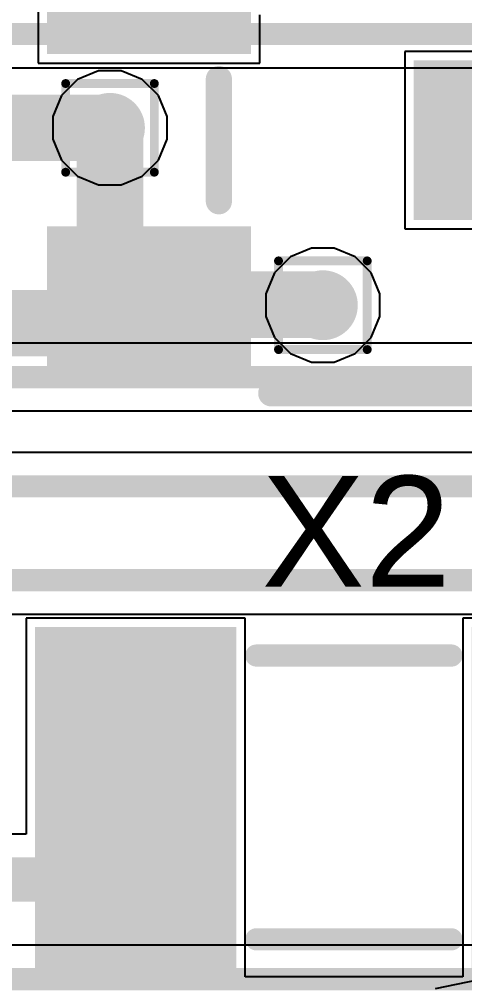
# Model space of a CAD drawing. Header units: inches. Extents: x -12 to 5355, y -7 to 5366.
# Drawn here: x 24.35 to 26.9, y 6.58 to 12.1 of the extents above; entities that cross this region are included whole.
import ezdxf

# ---------------------------------------------------------------- set-up
doc = ezdxf.new("R2010")
doc.units = ezdxf.units.IN
for name, color, linetype in [('BOTTOM LAYER', 5, 'Continuous'), ('Drill Drawing', 1, 'Continuous'), ('GROUND1', 16, 'Continuous'), ('GROUND2', 156, 'Continuous'), ('POWER', 76, 'Continuous'), ('SIGNAL', 90, 'Continuous'), ('TOP LAYER', 1, 'Continuous'), ('Top Overlay', 2, 'Continuous'), ('Top Paste', 8, 'Continuous'), ('Top Solder', 216, 'Continuous'), ('Via Holes', 16, 'Continuous')]:
    doc.layers.add(name, color=color, linetype=linetype)
doc.styles.add('Arial', font='', dxfattribs={"height": 0.2})
doc.styles.get('Arial').set_extended_font_data('Arial')

# ---------------------------------------------------------------- blocks, each defined once
blk = doc.blocks.new('SMD3215_2P_13')
at = {"layer": 'TOP LAYER'}
for points in [[(-1.75, 0.9), (-0.75, 0.9), (-0.75, -0.9), (-1.75, -0.9)], [(0.75, 0.9), (1.75, 0.9), (1.75, -0.9), (0.75, -0.9)]]:
    blk.add_hatch(color=1, dxfattribs=at).paths.add_polyline_path(points)
at = {"layer": 'Top Paste'}
for points in [[(-1.75, 0.9), (-0.75, 0.9), (-0.75, -0.9), (-1.75, -0.9)], [(0.75, 0.9), (1.75, 0.9), (1.75, -0.9), (0.75, -0.9)]]:
    blk.add_hatch(color=8, dxfattribs=at).paths.add_polyline_path(points)
at = {"layer": 'Top Solder'}
for points in [[(-1.8262, 0.9762), (-0.6738, 0.9762), (-0.6738, -0.9762), (-1.8262, -0.9762)], [(0.6738, 0.9762), (1.8262, 0.9762), (1.8262, -0.9762), (0.6738, -0.9762)]]:
    blk.add_hatch(color=216, dxfattribs=at).paths.add_polyline_path(points)
at = {"layer": 'Top Overlay'}
for points in [[(0.5588, 0.8128, 0.127, 0.127, 0), (-0.5588, 0.8128, 0.127, 0.127, 0)], [(0.5588, -0.8128, 0.127, 0.127, 0), (-0.5588, -0.8128, 0.127, 0.127, 0)]]:
    blk.add_lwpolyline(points, format="xyseb", dxfattribs=at)
for points in [[(-0.5905, 0.8128, 0.0635, 0.0635, 1), (-0.5271, 0.8128, 0.0635, 0.0635, 1)], [(0.5271, 0.8128, 0.0635, 0.0635, 1), (0.5905, 0.8128, 0.0635, 0.0635, 1)], [(-0.5905, -0.8128, 0.0635, 0.0635, 1), (-0.5271, -0.8128, 0.0635, 0.0635, 1)], [(0.5271, -0.8128, 0.0635, 0.0635, 1), (0.5905, -0.8128, 0.0635, 0.0635, 1)]]:
    blk.add_lwpolyline(points, format="xyseb", close=True, dxfattribs=at)
blk = doc.blocks.new('SOT_23__69')
at = {"layer": 'TOP LAYER'}
for points in [[(0.569, 2.608), (1.331, 2.608), (1.331, 1.592), (0.569, 1.592)], [(-0.381, 0.508), (0.381, 0.508), (0.381, -0.508), (-0.381, -0.508)], [(1.519, 0.508), (2.281, 0.508), (2.281, -0.508), (1.519, -0.508)]]:
    blk.add_hatch(color=1, dxfattribs=at).paths.add_polyline_path(points)
at = {"layer": 'Top Paste'}
for points in [[(0.569, 2.608), (1.331, 2.608), (1.331, 1.592), (0.569, 1.592)], [(-0.381, 0.508), (0.381, 0.508), (0.381, -0.508), (-0.381, -0.508)], [(1.519, 0.508), (2.281, 0.508), (2.281, -0.508), (1.519, -0.508)]]:
    blk.add_hatch(color=8, dxfattribs=at).paths.add_polyline_path(points)
at = {"layer": 'Top Solder'}
for points in [[(0.4928, 2.6842), (1.4072, 2.6842), (1.4072, 1.5158), (0.4928, 1.5158)], [(-0.4572, 0.5842), (0.4572, 0.5842), (0.4572, -0.5842), (-0.4572, -0.5842)], [(1.4428, 0.5842), (2.3572, 0.5842), (2.3572, -0.5842), (1.4428, -0.5842)]]:
    blk.add_hatch(color=216, dxfattribs=at).paths.add_polyline_path(points)
at = {"layer": 'Top Overlay'}
for points in [[(-0.5, 0.7, 0.15, 0.15, 0), (-0.5, 2, 0.15, 0.15, 0)], [(0.4, 2, 0.15, 0.15, 0), (-0.5, 2, 0.15, 0.15, 0)], [(2.4, 2, 0.15, 0.15, 0), (1.5, 2, 0.15, 0.15, 0)], [(2.4, 0.7, 0.15, 0.15, 0), (2.4, 2, 0.15, 0.15, 0)], [(1.3, 0.4, 0.15, 0.15, 0), (0.6, 0.4, 0.15, 0.15, 0)]]:
    blk.add_lwpolyline(points, format="xyseb", dxfattribs=at)
for points in [[(-0.5375, 2, 0.075, 0.075, 1), (-0.4625, 2, 0.075, 0.075, 1)], [(-0.5375, 2, 0.075, 0.075, 1), (-0.4625, 2, 0.075, 0.075, 1)], [(0.3625, 2, 0.075, 0.075, 1), (0.4375, 2, 0.075, 0.075, 1)], [(1.4625, 2, 0.075, 0.075, 1), (1.5375, 2, 0.075, 0.075, 1)], [(2.3625, 2, 0.075, 0.075, 1), (2.4375, 2, 0.075, 0.075, 1)], [(2.3625, 2, 0.075, 0.075, 1), (2.4375, 2, 0.075, 0.075, 1)], [(-0.5375, 0.7, 0.075, 0.075, 1), (-0.4625, 0.7, 0.075, 0.075, 1)], [(2.3625, 0.7, 0.075, 0.075, 1), (2.4375, 0.7, 0.075, 0.075, 1)], [(0.5625, 0.4, 0.075, 0.075, 1), (0.6375, 0.4, 0.075, 0.075, 1)], [(1.2625, 0.4, 0.075, 0.075, 1), (1.3375, 0.4, 0.075, 0.075, 1)], [(-0.8, 0, 0.25, 0.25, 1), (-1, 0, 0.25, 0.25, 1)], [(-1.0625, 0, 0.125, 0.125, 1), (-0.9375, 0, 0.125, 0.125, 1)], [(-0.8625, 0, 0.125, 0.125, 1), (-0.7375, 0, 0.125, 0.125, 1)]]:
    blk.add_lwpolyline(points, format="xyseb", close=True, dxfattribs=at)

msp = doc.modelspace()

# ---------------------------------------------------------------- hatches: boundary and pattern name
at = {"layer": 'BOTTOM LAYER'}
h = msp.add_hatch(color=5, dxfattribs=at)
edge = h.paths.add_edge_path()
edge.add_arc((24.8666, 11.4808), 0.2, 0, 360)
h = msp.add_hatch(color=5, dxfattribs=at)
edge = h.paths.add_edge_path()
edge.add_arc((26.0858, 10.4648), 0.2, 0, 360)
at = {"layer": 'GROUND1'}
h = msp.add_hatch(color=16, dxfattribs=at)
edge = h.paths.add_edge_path()
edge.add_arc((24.8666, 11.4808), 0.2, 0, 360)
h = msp.add_hatch(color=16, dxfattribs=at)
edge = h.paths.add_edge_path()
edge.add_arc((26.0858, 10.4648), 0.2, 0, 360)
at = {"layer": 'GROUND2'}
h = msp.add_hatch(color=156, dxfattribs=at)
edge = h.paths.add_edge_path()
edge.add_arc((24.8666, 11.4808), 0.2, 0, 360)
h = msp.add_hatch(color=156, dxfattribs=at)
edge = h.paths.add_edge_path()
edge.add_arc((26.0858, 10.4648), 0.2, 0, 360)
at = {"layer": 'POWER'}
h = msp.add_hatch(color=76, dxfattribs=at)
edge = h.paths.add_edge_path()
edge.add_arc((24.8666, 11.4808), 0.2, 0, 360)
h = msp.add_hatch(color=76, dxfattribs=at)
edge = h.paths.add_edge_path()
edge.add_arc((26.0858, 10.4648), 0.2, 0, 360)
at = {"layer": 'SIGNAL'}
h = msp.add_hatch(color=90, dxfattribs=at)
edge = h.paths.add_edge_path()
edge.add_arc((24.8666, 11.4808), 0.2, 0, 360)
h = msp.add_hatch(color=90, dxfattribs=at)
edge = h.paths.add_edge_path()
edge.add_arc((26.0858, 10.4648), 0.2, 0, 360)
at = {"layer": 'TOP LAYER'}
h = msp.add_hatch(color=1, dxfattribs=at)
edge = h.paths.add_edge_path()
edge.add_arc((24.8666, 11.4808), 0.2, 0, 360)
h = msp.add_hatch(color=1, dxfattribs=at)
edge = h.paths.add_edge_path()
edge.add_arc((26.0858, 10.4648), 0.2, 0, 360)
at = {"layer": 'Via Holes'}
h = msp.add_hatch(color=7, dxfattribs=at)
edge = h.paths.add_edge_path()
edge.add_arc((24.8666, 11.4808), 0.1, 0, 360)
h = msp.add_hatch(color=7, dxfattribs=at)
edge = h.paths.add_edge_path()
edge.add_arc((26.0858, 10.4648), 0.1, 0, 360)

# ---------------------------------------------------------------- linework, layer by layer
at = {"layer": 'BOTTOM LAYER'}
msp.add_line((26.9692, 6.5978), (26.7286, 6.5499), dxfattribs=at)
at = {"layer": 'Drill Drawing'}
for points in [[(24.6126, 11.7348, 0.0508, 0.0508, 0), (25.1206, 11.7348, 0.0508, 0.0508, 0)], [(24.6126, 11.2268, 0.0508, 0.0508, 0), (24.6126, 11.7348, 0.0508, 0.0508, 0)], [(25.1206, 11.2268, 0.0508, 0.0508, 0), (25.1206, 11.7348, 0.0508, 0.0508, 0)], [(24.6126, 11.2268, 0.0508, 0.0508, 0), (25.1206, 11.2268, 0.0508, 0.0508, 0)], [(25.8318, 10.7188, 0.0508, 0.0508, 0), (26.3398, 10.7188, 0.0508, 0.0508, 0)], [(25.8318, 10.2108, 0.0508, 0.0508, 0), (25.8318, 10.7188, 0.0508, 0.0508, 0)], [(26.3398, 10.2108, 0.0508, 0.0508, 0), (26.3398, 10.7188, 0.0508, 0.0508, 0)], [(25.8318, 10.2108, 0.0508, 0.0508, 0), (26.3398, 10.2108, 0.0508, 0.0508, 0)]]:
    msp.add_lwpolyline(points, format="xyseb", dxfattribs=at)
for points in [[(24.5999, 11.7348, 0.0254, 0.0254, 1), (24.6253, 11.7348, 0.0254, 0.0254, 1)], [(24.5999, 11.7348, 0.0254, 0.0254, 1), (24.6253, 11.7348, 0.0254, 0.0254, 1)], [(25.1079, 11.7348, 0.0254, 0.0254, 1), (25.1333, 11.7348, 0.0254, 0.0254, 1)], [(25.1079, 11.7348, 0.0254, 0.0254, 1), (25.1333, 11.7348, 0.0254, 0.0254, 1)], [(24.5999, 11.2268, 0.0254, 0.0254, 1), (24.6253, 11.2268, 0.0254, 0.0254, 1)], [(24.5999, 11.2268, 0.0254, 0.0254, 1), (24.6253, 11.2268, 0.0254, 0.0254, 1)], [(25.1079, 11.2268, 0.0254, 0.0254, 1), (25.1333, 11.2268, 0.0254, 0.0254, 1)], [(25.1079, 11.2268, 0.0254, 0.0254, 1), (25.1333, 11.2268, 0.0254, 0.0254, 1)], [(25.8191, 10.7188, 0.0254, 0.0254, 1), (25.8445, 10.7188, 0.0254, 0.0254, 1)], [(25.8191, 10.7188, 0.0254, 0.0254, 1), (25.8445, 10.7188, 0.0254, 0.0254, 1)], [(26.3271, 10.7188, 0.0254, 0.0254, 1), (26.3525, 10.7188, 0.0254, 0.0254, 1)], [(26.3271, 10.7188, 0.0254, 0.0254, 1), (26.3525, 10.7188, 0.0254, 0.0254, 1)], [(25.8191, 10.2108, 0.0254, 0.0254, 1), (25.8445, 10.2108, 0.0254, 0.0254, 1)], [(25.8191, 10.2108, 0.0254, 0.0254, 1), (25.8445, 10.2108, 0.0254, 0.0254, 1)], [(26.3271, 10.2108, 0.0254, 0.0254, 1), (26.3525, 10.2108, 0.0254, 0.0254, 1)], [(26.3271, 10.2108, 0.0254, 0.0254, 1), (26.3525, 10.2108, 0.0254, 0.0254, 1)]]:
    msp.add_lwpolyline(points, format="xyseb", close=True, dxfattribs=at)
at = {"layer": 'POWER'}
for p, q in [((24.8016, 11.8078), (24.6814, 11.758)), ((24.9316, 11.8078), (24.8016, 11.8078)), ((25.0518, 11.758), (24.9316, 11.8078)), ((24.6814, 11.758), (24.5894, 11.666)), ((25.1438, 11.666), (25.0518, 11.758)), ((24.5894, 11.666), (24.5396, 11.5458)), ((25.1936, 11.5458), (25.1438, 11.666)), ((24.5396, 11.5458), (24.5396, 11.4158)), ((25.1936, 11.4158), (25.1936, 11.5458)), ((24.5396, 11.4158), (24.5894, 11.2956)), ((25.1438, 11.2956), (25.1936, 11.4158)), ((24.5894, 11.2956), (24.6814, 11.2036)), ((25.0518, 11.2036), (25.1438, 11.2956)), ((24.6814, 11.2036), (24.8016, 11.1538)), ((24.9316, 11.1538), (25.0518, 11.2036)), ((24.8016, 11.1538), (24.9316, 11.1538)), ((26.0208, 10.7918), (25.9006, 10.742)), ((26.1508, 10.7918), (26.0208, 10.7918)), ((26.271, 10.742), (26.1508, 10.7918)), ((25.9006, 10.742), (25.8086, 10.65)), ((26.363, 10.65), (26.271, 10.742)), ((25.8086, 10.65), (25.7588, 10.5298)), ((26.4128, 10.5298), (26.363, 10.65)), ((25.7588, 10.5298), (25.7588, 10.3998)), ((26.4128, 10.3998), (26.4128, 10.5298)), ((25.7588, 10.3998), (25.8086, 10.2796)), ((26.363, 10.2796), (26.4128, 10.3998)), ((25.8086, 10.2796), (25.9006, 10.1876)), ((26.271, 10.1876), (26.363, 10.2796)), ((25.9006, 10.1876), (26.0208, 10.1378)), ((26.1508, 10.1378), (26.271, 10.1876)), ((26.0208, 10.1378), (26.1508, 10.1378))]:
    msp.add_line(p, q, dxfattribs=at)
at = {"layer": 'SIGNAL'}
for p, q in [((19.9546, 11.8248), (30.3168, 11.8248)), ((30.6281, 10.2474), (20.9154, 10.2474)), ((23.0632, 9.859), (30.6281, 9.859)), ((30.876, 9.6219), (23.1915, 9.6219)), ((21.082, 8.6958), (31.115, 8.6958)), ((33.7462, 6.7982), (21.2599, 6.7982))]:
    msp.add_line(p, q, dxfattribs=at)
for points in [[(19.3944, 12.019, 0.127, 0.127, 0), (30.3168, 12.019, 0.127, 0.127, 0)], [(20.6472, 10.0532, 0.127, 0.127, 0), (30.6281, 10.0532, 0.127, 0.127, 0)], [(22.9233, 9.4277, 0.127, 0.127, 0), (30.876, 9.4277, 0.127, 0.127, 0)], [(21.082, 8.89, 0.127, 0.127, 0), (31.115, 8.89, 0.127, 0.127, 0)], [(17.78, 6.604, 0.127, 0.127, 0), (33.7462, 6.604, 0.127, 0.127, 0)]]:
    msp.add_lwpolyline(points, format="xyseb", dxfattribs=at)
at = {"layer": 'TOP LAYER'}
for p, q in [((24.4553, 12.8683), (24.4553, 11.8523)), ((25.7253, 11.8523), (25.7253, 12.1289)), ((27.8253, 11.9183), (26.5553, 11.9183)), ((26.5553, 11.9183), (26.5553, 10.9023)), ((24.4553, 11.8523), (25.7253, 11.8523)), ((26.5553, 10.9023), (27.8253, 10.9023)), ((25.6406, 8.6724), (24.3866, 8.6724)), ((24.3866, 8.6724), (24.3866, 7.4345)), ((25.6406, 6.6184), (25.6406, 8.6724)), ((28.1406, 8.6724), (26.8866, 8.6724)), ((26.8866, 8.6724), (26.8866, 6.6184)), ((24.3866, 7.4345), (24.0919, 7.4345)), ((25.7676, 6.6183), (25.6406, 6.6184)), ((26.7596, 6.6183), (25.7676, 6.6183)), ((26.8866, 6.6184), (26.7596, 6.6183))]:
    msp.add_line(p, q, dxfattribs=at)
for points in [[(24.0919, 11.4808, 0.381, 0.381, 0), (24.8666, 11.4808, 0.381, 0.381, 0)], [(24.8666, 10.7778, 0.381, 0.381, 0), (24.8666, 11.4808, 0.381, 0.381, 0)], [(24.8666, 10.7778, 0.127, 0.127, 0), (25.0903, 10.4603, 0.127, 0.127, 0)], [(25.0983, 10.4683, 0.381, 0.381, 0), (26.0823, 10.4683, 0.381, 0.381, 0)], [(24.0902, 10.362, 0.381, 0.381, 0), (24.8605, 10.362, 0.381, 0.381, 0)], [(24.8605, 10.362, 0.127, 0.127, 0), (25.0903, 10.4603, 0.127, 0.127, 0)], [(25.0136, 7.6454, 0.254, 0.254, -0.414214), (24.5437, 7.1755, 0.254, 0.254, 0)], [(23.6474, 7.1755, 0.254, 0.254, 0), (24.5437, 7.1755, 0.254, 0.254, 0)]]:
    msp.add_lwpolyline(points, format="xyseb", dxfattribs=at)
for points in [[(24.7714, 11.4808, 0.1905, 0.1905, 1), (24.9618, 11.4808, 0.1905, 0.1905, 1)], [(24.7714, 11.4808, 0.1905, 0.1905, 1), (24.9618, 11.4808, 0.1905, 0.1905, 1)], [(24.7714, 10.7778, 0.1905, 0.1905, 1), (24.9618, 10.7778, 0.1905, 0.1905, 1)], [(24.8348, 10.7778, 0.0635, 0.0635, 1), (24.8984, 10.7778, 0.0635, 0.0635, 1)], [(25.003, 10.4683, 0.1905, 0.1905, 1), (25.1935, 10.4683, 0.1905, 0.1905, 1)], [(25.987, 10.4683, 0.1905, 0.1905, 1), (26.1775, 10.4683, 0.1905, 0.1905, 1)], [(24.7653, 10.362, 0.1905, 0.1905, 1), (24.9558, 10.362, 0.1905, 0.1905, 1)], [(25.0585, 10.4603, 0.0635, 0.0635, 1), (25.122, 10.4603, 0.0635, 0.0635, 1)], [(25.0585, 10.4603, 0.0635, 0.0635, 1), (25.122, 10.4603, 0.0635, 0.0635, 1)], [(24.8288, 10.362, 0.0635, 0.0635, 1), (24.8923, 10.362, 0.0635, 0.0635, 1)], [(24.9501, 7.6454, 0.127, 0.127, 1), (25.0771, 7.6454, 0.127, 0.127, 1)], [(24.4802, 7.1755, 0.127, 0.127, 1), (24.6072, 7.1755, 0.127, 0.127, 1)], [(24.4802, 7.1755, 0.127, 0.127, 1), (24.6072, 7.1755, 0.127, 0.127, 1)]]:
    msp.add_lwpolyline(points, format="xyseb", close=True, dxfattribs=at)

# ---------------------------------------------------------------- block references
for name, p, rotation in [('SOT_23__69', (25.0903, 12.3603), 270), ('SMD3215_2P_13', (26.2636, 7.6454), 180)]:
    msp.add_blockref(name, p, dxfattribs=dict(rotation=rotation))

# ---------------------------------------------------------------- texts
at = {"layer": 'Top Overlay', "style": 'Arial'}
msp.add_text('X2', height=0.635, dxfattribs=at).set_placement((25.7346, 8.852))

doc.saveas('drawing.dxf')
